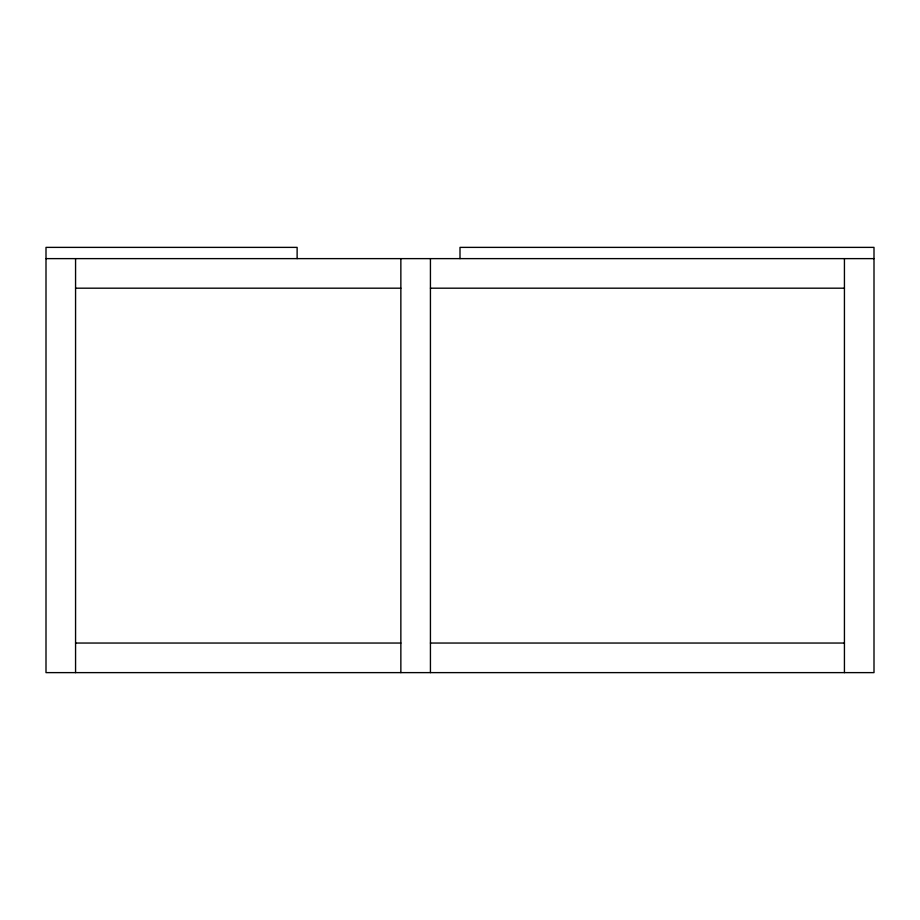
<?xml version="1.0" encoding="UTF-8"?>
<svg xmlns="http://www.w3.org/2000/svg" width="920" height="920" viewBox="0 0 920 920"><rect width="100%" height="100%" fill="white"/><g stroke="black" fill="none" stroke-linecap="round" stroke-linejoin="round"><path stroke-width="1.38" d="M46 258.623L874 258.623M75.566 288.19L400.855 288.19M430.433 288.19L844.433 288.19M75.566 643.045L400.855 643.045M430.433 643.045L844.433 643.045M844.433 258.623L844.433 672.623M460 258.623L460 247.376L874 247.376L874 672.623L46 672.623L46 247.376L297.125 247.376L297.125 258.623M430.433 258.623L430.433 672.623M400.855 258.623L400.855 672.623M75.566 258.623L75.566 672.623"/></g></svg>
